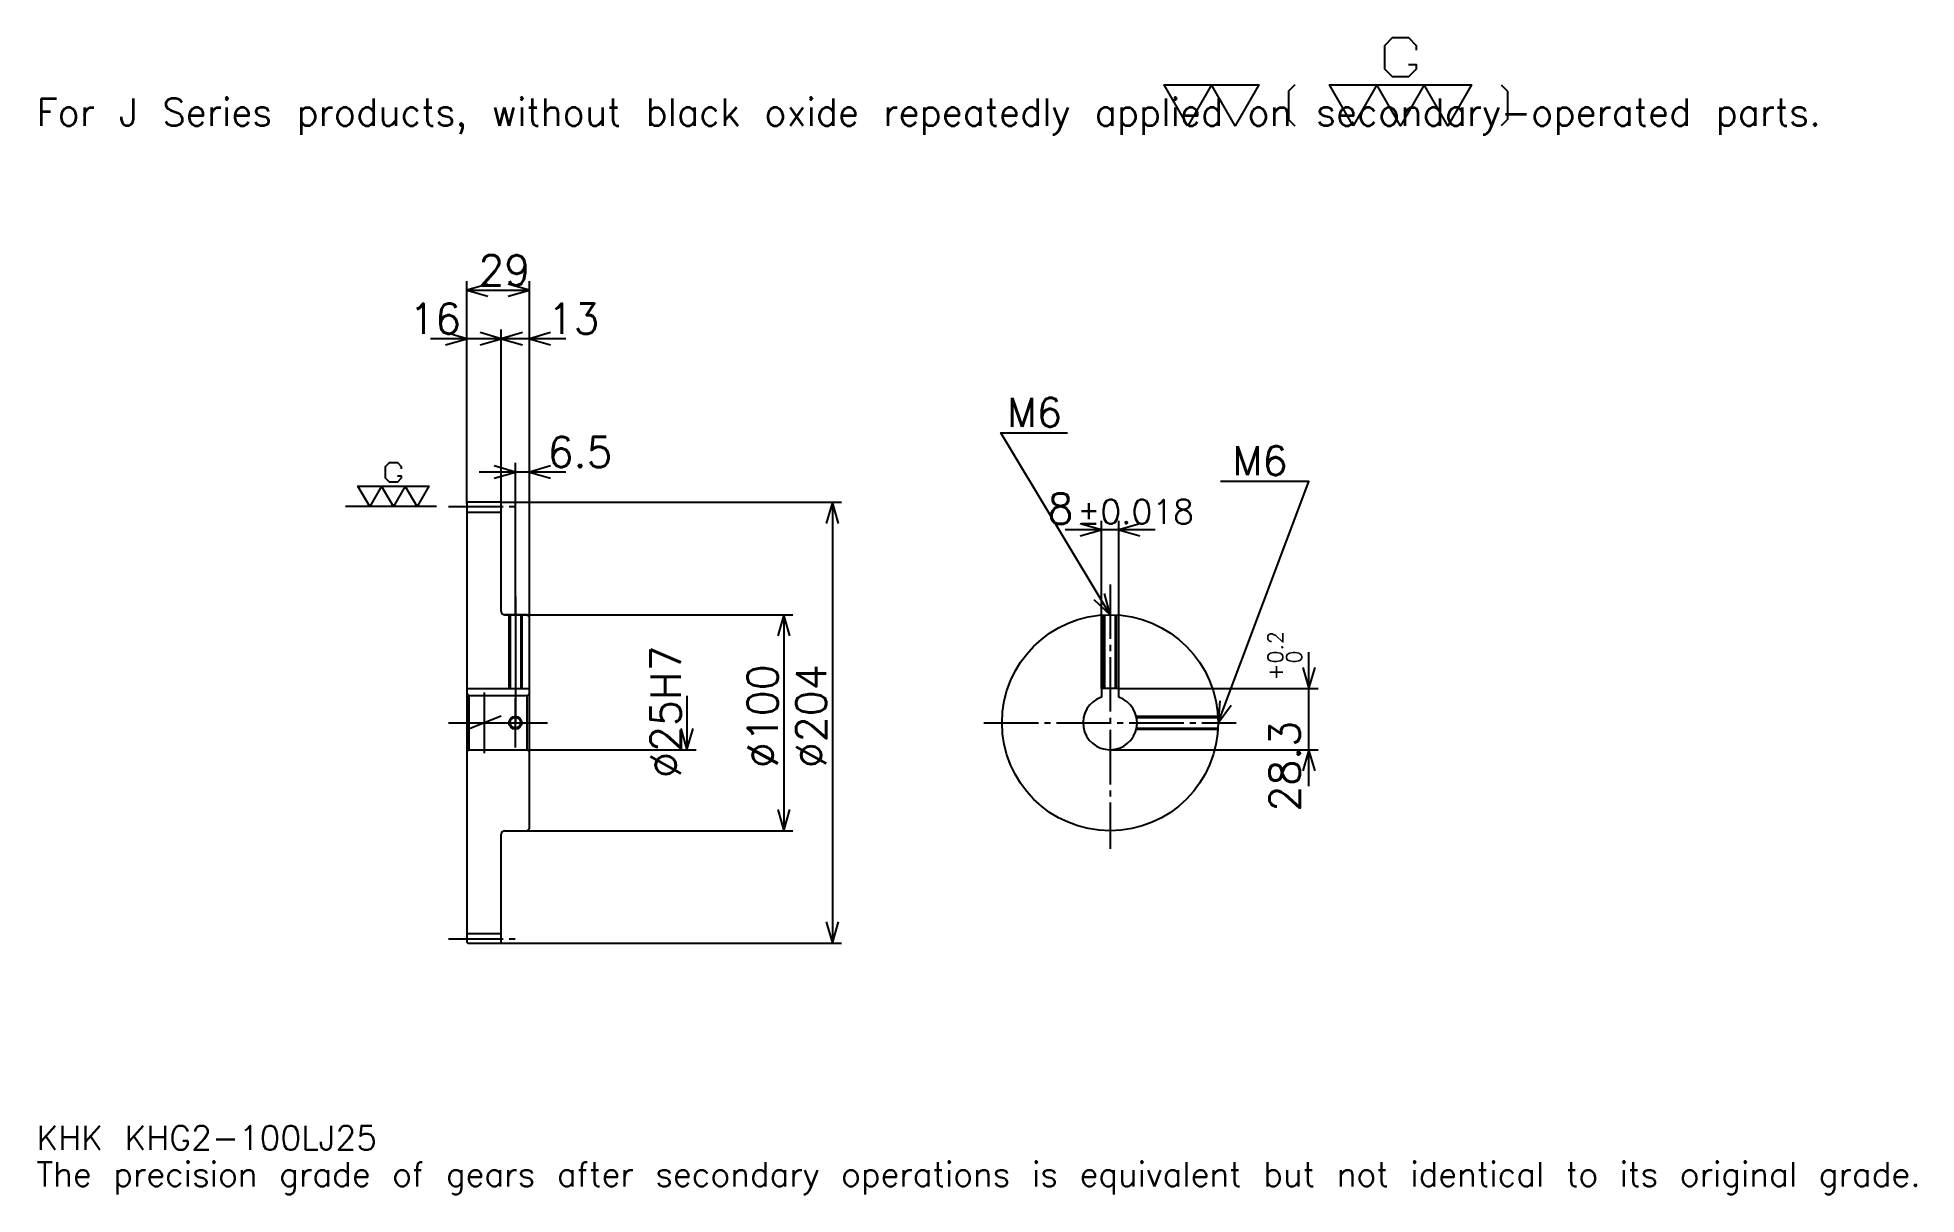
# Model space of a CAD drawing. Extents: x 29 to 898, y 10 to 546.
import ezdxf

# ---------------------------------------------------------------- set-up
doc = ezdxf.new("R2010")
doc.units = 0
doc.linetypes.add('DASHDOT', pattern=[33.652174, 25.23913, -2.804348, 2.804348, -2.804348])
doc.layers.get('0').update_dxf_attribs({"linetype": 'CONTINUOUS'})
doc.layers.add('DASHDOT', color=6, linetype='DASHDOT')
doc.styles.add('KANJI', font='TXT', dxfattribs={"bigfont": 'BIGFONT'})

msp = doc.modelspace()

# ---------------------------------------------------------------- linework, layer by layer
at = {"color": 5}
for p, q in [((227.152191, 330.554352), (227.152191, 432.913055)), ((227.152191, 428.706543), (256.152191, 428.706543)), ((256.152191, 330.554352), (256.152191, 432.913055)), ((243.152191, 330.554352), (243.152191, 410.478271)), ((259.978271, 406.271729), (210.326111, 406.271729)), ((272.978271, 406.271729), (226.326111, 406.271729)), ((249.652191, 330.554352), (249.652191, 348.782593)), ((272.978271, 344.57608), (232.826111, 344.57608)), ((227.152191, 330.054352), (227.152191, 330.554352)), ((242.652191, 330.554352), (256.152191, 330.554352)), ((243.152191, 330.054352), (243.152191, 330.554352)), ((249.652191, 278.554352), (249.652191, 330.554352)), ((249.652191, 278.554352), (249.652191, 330.554352)), ((256.152191, 330.554352), (400.576111, 330.554352)), ((256.152191, 277.554352), (256.152191, 330.554352)), ((396.369568, 330.554352), (396.369568, 126.554352)), ((520.891357, 244.354355), (520.891357, 322.021729)), ((528.891357, 244.354355), (528.891357, 322.021729)), ((545.717407, 317.815216), (504.065247, 317.815216)), ((244.652191, 278.554352), (256.152191, 278.554352)), ((256.152191, 278.554352), (378.141327, 278.554352)), ((373.934814, 278.554352), (373.934814, 178.554352)), ((616.956543, 199.228271), (616.956543, 261.18045)), ((528.891357, 244.354355), (621.163086, 244.354355)), ((329.065247, 241.054352), (329.065247, 216.054352)), ((256.152191, 216.054352), (333.271759, 216.054352)), ((524.891357, 216.054352), (621.163086, 216.054352)), ((244.652191, 178.554352), (256.152191, 178.554352)), ((256.152191, 178.554352), (378.141327, 178.554352)), ((242.652191, 126.554352), (256.152191, 126.554352)), ((256.152191, 126.554352), (400.576111, 126.554352))]:
    msp.add_line(p, q, dxfattribs=at)
at = {"color": 7}
for p, q in [((213.130447, 328.554352), (171.065231, 328.554352)), ((235.152191, 242.576096), (235.152191, 214.532608))]:
    msp.add_line(p, q, dxfattribs=at)
at = {"color": 4}
for p, q in [((227.152191, 326.054352), (243.152191, 326.054352)), ((227.152191, 244.354355), (256.152191, 244.354355)), ((228.152191, 241.054352), (228.152191, 216.054352)), ((255.152191, 241.054352), (256.152191, 242.054352)), ((255.152191, 216.054352), (256.152191, 215.054352)), ((227.152191, 131.054352), (243.152191, 131.054352))]:
    msp.add_line(p, q, dxfattribs=at)
at = {"color": 7}
for points in [[(662.947815, 533.218689), (666.593506, 533.218689), (666.593506, 531.031311), (662.947815, 527.385681), (655.656494, 527.385681), (652.010864, 531.031311), (652.010864, 541.968262), (655.656494, 545.613953), (662.947815, 545.613953), (666.593506, 541.968262), (666.593506, 539.780884)], [(560.869568, 504.782623), (549.932617, 523.73999), (593.68042, 523.73999), (582.743469, 504.782623), (571.806519, 523.73999), (560.869568, 504.782623)], [(610.450439, 523.73999), (607.533936, 520.823486), (607.533936, 507.699158), (610.450439, 504.782623)], [(637.428284, 504.782623), (626.491333, 523.73999), (692.113037, 523.73999), (681.176086, 504.782623), (670.239136, 523.73999), (659.302185, 504.782623), (648.365234, 523.73999), (637.428284, 504.782623)], [(705.966553, 523.73999), (708.883057, 520.823486), (708.883057, 507.699158), (705.966553, 504.782623)], [(195.042419, 342.7724), (196.865234, 342.7724), (196.865234, 341.678711), (195.042419, 339.855865), (191.396759, 339.855865), (189.573929, 341.678711), (189.573929, 347.147186), (191.396759, 348.970001), (195.042419, 348.970001), (196.865234, 347.147186), (196.865234, 346.053467)], [(182.282623, 328.554352), (176.814148, 338.033051), (209.625015, 338.033051), (204.15654, 328.554352), (198.688065, 338.033051), (193.219574, 328.554352), (187.751099, 338.033051), (182.282623, 328.554352)]]:
    msp.add_lwpolyline(points, dxfattribs=at)
at = {"color": 5}
for points in [[(236.967407, 431.510864), (227.152191, 428.706543), (236.967407, 425.902161)], [(246.336975, 425.902161), (256.152191, 428.706543), (246.336975, 431.510864)], [(217.336975, 403.467407), (227.152191, 406.271729), (217.336975, 409.076111)], [(233.336975, 403.467407), (243.152191, 406.271729), (233.336975, 409.076111)], [(252.967407, 409.076111), (243.152191, 406.271729), (252.967407, 403.467407)], [(265.967407, 409.076111), (256.152191, 406.271729), (265.967407, 403.467407)], [(524.891357, 278.554352), (474.413055, 362.684784), (505.260895, 362.684784)], [(239.836975, 341.771729), (249.652191, 344.57608), (239.836975, 347.380432)], [(265.967407, 347.380432), (256.152191, 344.57608), (265.967407, 341.771729)], [(574.891357, 228.554352), (616.956543, 340.25), (576.013062, 340.25)], [(399.17395, 320.739136), (396.369568, 330.554352), (393.565247, 320.739136)], [(511.076111, 315.010864), (520.891357, 317.815216), (511.076111, 320.619568)], [(538.706543, 320.619568), (528.891357, 317.815216), (538.706543, 315.010864)], [(517.436768, 285.528015), (524.891357, 278.554352), (522.246155, 288.413666)], [(376.739136, 268.739136), (373.934814, 278.554352), (371.130432, 268.739136)], [(614.152222, 254.169571), (616.956543, 244.354355), (619.760864, 254.169571)], [(575.726196, 238.728134), (574.891357, 228.554352), (580.974976, 236.751404)], [(326.260895, 225.869568), (329.065247, 216.054352), (331.869568, 225.869568)], [(619.760864, 206.239136), (616.956543, 216.054352), (614.152222, 206.239136)], [(371.130432, 188.369568), (373.934814, 178.554352), (376.739136, 188.369568)], [(393.565247, 136.369568), (396.369568, 126.554352), (399.17395, 136.369568)]]:
    msp.add_lwpolyline(points, dxfattribs=at)
at = {"color": 4}
for points in [[(243.152191, 280.054352), (243.152191, 330.054352), (242.652191, 330.554352), (227.652191, 330.554352), (227.152191, 330.054352), (227.152191, 215.054352)], [(244.652191, 178.554352), (255.152191, 178.554352), (256.152191, 179.554352), (256.152191, 277.554352), (255.152191, 278.554352), (244.652191, 278.554352)], [(246.652191, 278.554352), (246.652191, 244.354355)], [(247.1922, 278.554352), (247.1922, 244.354355)], [(252.112183, 278.554352), (252.112183, 244.354355)], [(252.652191, 278.554352), (252.652191, 244.354355)], [(521.891357, 244.354355), (521.891357, 278.464264)], [(522.431335, 244.354355), (522.431335, 278.493805)], [(527.351318, 244.354355), (527.351318, 278.493805)], [(527.891357, 244.354355), (527.891357, 278.464264)], [(528.891357, 240.397064), (528.891357, 244.354355), (520.891357, 244.354355), (520.891357, 240.397064)], [(227.152191, 215.054352), (228.152191, 216.054352), (255.152191, 216.054352), (255.152191, 241.054352), (228.152191, 241.054352), (227.152191, 242.054352)], [(537.026001, 231.554352), (574.80127, 231.554352)], [(537.146851, 231.014359), (574.830811, 231.014359)], [(537.146851, 226.094345), (574.830811, 226.094345)], [(537.026001, 225.554352), (574.80127, 225.554352)], [(227.152191, 215.054352), (227.152191, 127.054352), (227.652191, 126.554352), (242.652191, 126.554352), (243.152191, 127.054352), (243.152191, 177.054352)]]:
    msp.add_lwpolyline(points, dxfattribs=at)
for centre, radius in [((524.891357, 228.554352), 50), ((249.652191, 228.554352), 2.46)]:
    msp.add_circle(centre, radius, dxfattribs=at)
at = {"color": 7}
msp.add_circle((249.652191, 228.554352), 3, dxfattribs=at)
at = {"color": 4}
for centre, radius, start, end in [((244.652191, 280.054352), 1.5, 180, 270), ((524.891357, 228.554352), 12.5, 108.662925185, 71.337074815), ((244.652191, 177.054352), 1.5, 90, 180)]:
    msp.add_arc(centre, radius, start, end, dxfattribs=at)
at = {"layer": 'DASHDOT', "color": 7}
for p, q in [((218.739151, 328.554352), (251.565231, 328.554352)), ((524.891357, 292.57608), (524.891357, 170.141312)), ((249.652191, 278.554352), (249.652191, 228.554352)), ((218.739151, 228.554352), (264.565247, 228.554352)), ((227.152191, 225.403061), (243.152191, 231.705643)), ((466.478271, 228.554352), (583.304321, 228.554352)), ((218.739151, 128.554352), (251.565231, 128.554352))]:
    msp.add_line(p, q, dxfattribs=at)
for points in [[(249.652191, 286.967407), (249.652191, 235.941315)], [(249.652191, 217.141312), (249.652191, 239.967392)], [(238.239151, 228.554352), (261.065247, 228.554352)]]:
    msp.add_lwpolyline(points, dxfattribs=at)

# ---------------------------------------------------------------- texts
at = {"color": 7, "style": 'KANJI'}
for s, height, p in [('For J Series products, without black oxide repeatedly applied on secondary-operated parts.', 12.619565, (28.043478, 504.782623)), ('29', 14.021739, (232.538055, 430.950012)), ('16', 14.021739, (200.510895, 408.515228)), ('13', 14.021739, (264.565247, 408.515228)), ('M6', 13.46087, (477.217407, 365.489136)), ('6.5', 14.021739, (264.565247, 346.81958)), ('M6', 13.46087, (581.621704, 343.054352)), ('8', 14.021739, (495.947693, 320.619568)), ('%%p0.018', 11.217391, (509.827484, 320.619568)), ('KHK KHG2-100LJ25', 11.217391, (28.043478, 30.847826)), ('The precision grade of gears after secondary operations is equivalent but not identical to its original grade.', 11.217391, (28.043478, 14.021739))]:
    msp.add_text(s, height=height, dxfattribs=at).set_placement(p)
for s, height, p in [('0.2', 7.01087, (604.897827, 255.937164)), ('%%c25H7', 14.021739, (326.260895, 202.964676)), ('0', 7.01087, (613.591309, 255.937164)), ('%%c100', 14.021739, (371.130432, 207.521744)), ('%%c204', 14.021739, (393.565247, 207.521744)), ('+', 7.01087, (604.897827, 248.084991)), ('28.3', 14.021739, (612.75, 187.393341))]:
    msp.add_text(s, height=height, rotation=90, dxfattribs=at).set_placement(p)

doc.saveas('drawing.dxf')
